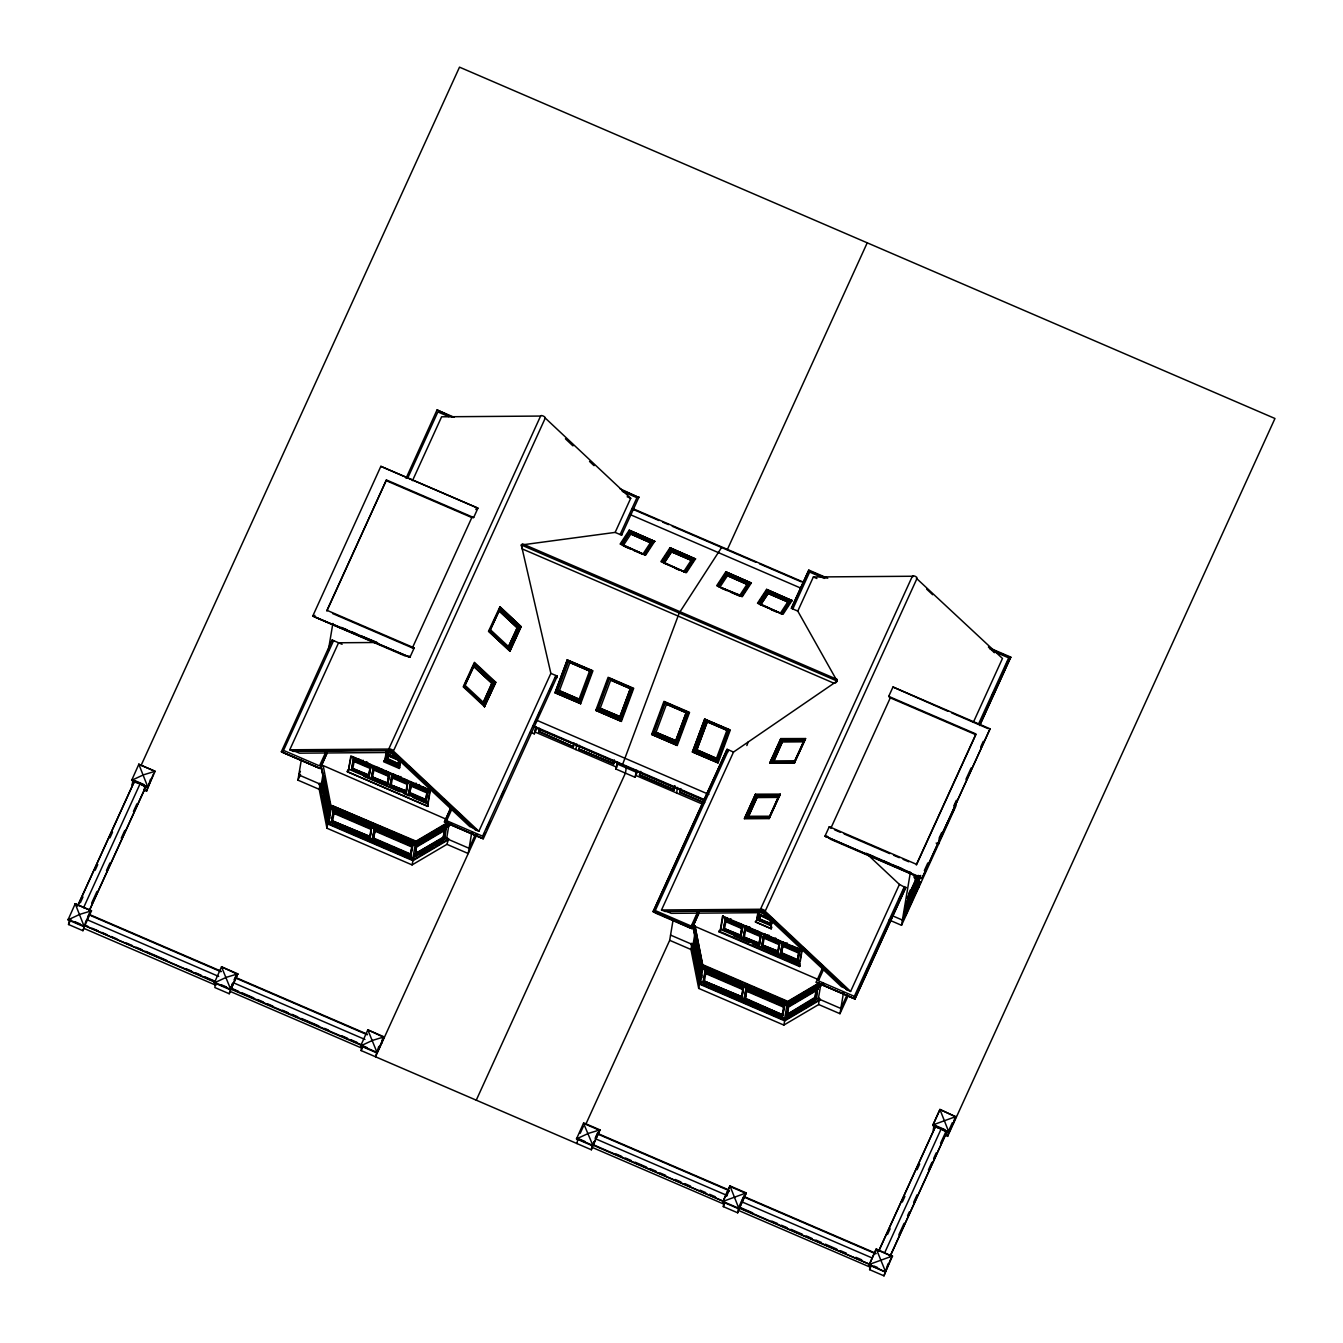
<?xml version="1.0" encoding="UTF-8"?>
<svg xmlns="http://www.w3.org/2000/svg" width="1343" height="1343" viewBox="0 0 1343 1343"><rect width="100%" height="100%" fill="white"/><g stroke="black" fill="none" stroke-linecap="round" stroke-linejoin="round"><path stroke-width="1.5" d="M68.04 919.837L79.942 914.314L91.492 910.806L75.208 903.789L91.492 910.806L84.324 926.855L68.04 919.837L75.208 903.789L84.324 926.855M215.887 985.242L83.971 928.416L82.93 930.699L68.543 924.504L69.4 919.351M82.93 930.699L86.137 920.408M89.477 915.255L90.048 911.83L87.698 916.967M131.664 780.333L143.55 774.81L155.117 771.302L138.833 764.285L155.117 771.302L147.948 787.351L131.664 780.333L138.833 764.285L147.948 787.351M133.024 779.847L132.151 784.984L133.729 781.559M77.676 906.055L134.266 781.66L140.058 783.842L145.682 787.132L89.192 911.024M145.682 787.132L144.725 786.729L144.154 790.154L146.555 791.195L150.534 779.175M153.387 774.038L146.555 791.195M214.343 982.875L226.245 977.351L237.795 973.843L230.627 989.892L214.343 982.875L221.511 966.826L237.795 973.843L230.627 989.892M215.703 982.388L214.846 987.541L229.233 993.736L230.274 991.453L362.19 1048.279L361.149 1050.579L591.39 1149.776L593.002 1144.051M229.233 993.736L232.44 983.445M232.44 984.066L230.425 988.935L362.341 1045.761M235.78 978.292L236.351 974.867L234.001 980.004M281.358 751.744L320.205 768.498L281.358 751.744L332.141 640.007L342.096 644.287M283.423 751.006L283.155 752.634L319.13 768.146M312.768 616.051L409.934 657.281L414.215 647.897L326.97 610.31L386.415 479.955L473.659 517.542L477.94 508.158L380.858 466.34L312.768 616.051L409.934 657.281M314.833 615.295L314.564 616.941L405.082 655.955M446.699 838.082L448.612 838.905L446.934 844.344L412.083 864.909L326.953 828.228L319.214 789.315L297.928 780.149L301.47 759.03M328.196 651.321L332.863 623.454M332.141 640.007L333.484 641.215M448.478 839.728L412.972 860.678L327.205 823.729L319.332 784.094L321.38 784.094L322.958 774.626M319.214 789.315L320.188 783.573L321.246 783.389L328.867 821.765L412.956 857.992L447.32 837.713L447.891 838.603M321.246 783.389L321.296 784.614L320.087 784.094M320.205 768.498L327.188 752.802L320.305 767.894M324.183 780.149L323.277 785.605L329.774 818.323L328.498 818.542L322.001 785.823L323.512 776.741M324.334 780.954L323.462 786.125L324.553 782.6M380.858 466.34L477.94 508.158M329.337 806.018L320.792 764.553M451.869 824.065L415.692 845.418L329.304 808.184L415.742 845.116L451.919 823.779M327.205 823.729L319.466 783.271M329.723 807.596L415.709 844.646L451.433 823.561M326.953 828.228L327.776 823.293M328.498 818.542L330.009 809.476L322.018 769.22M328.783 822.285L331.083 808.503M326.853 611.065L386.415 479.955M412.721 846.006L410.689 856.213L331.385 822.05L332.896 812.968L371.356 829.538L369.829 838.62L371.272 832.022M372.515 824.602L371.474 828.799L333.03 812.23L333.534 809.174M331.385 822.05L333.114 813.64M332.678 820.993L369.862 836.471L332.678 820.993L334.122 812.381M334.323 811.172L341.592 813.757L334.323 811.172L334.659 809.225M347.249 771.654L427.829 806.371L347.249 771.654L347.652 770.362L348.995 769.304L428.148 803.399L427.829 806.371M341.391 814.211L341.928 811.81M350.976 757.469L348.273 771.268L350.842 755.891L429.995 790.003L427.427 805.38M342.129 814.529L348.794 816.863L342.129 814.529L342.448 812.582M351.53 769.589L352.957 761.045L370.349 768.532L368.905 777.077L351.53 769.589L353.192 761.615M353.091 760.306L353.612 759.148L370.987 766.652L370.467 767.793L353.091 760.306L353.595 757.284M369.98 768.867L368.754 775.398L352.806 768.532L354.384 759.987M354.77 757.62C352.739 759.315 359.454 762.22 358.396 759.181M348.592 817.316L349.13 814.916M359.152 759.265L358.715 761.112L359.118 759.483M349.331 817.635L356.516 820.187L349.331 817.635L349.851 815.235M362.375 760.893L361.972 762.522L358.917 760.658M363.13 760.256L362.694 762.824L363.097 761.196M356.298 820.64L356.634 818.693M366.387 761.666L365.951 764.234L362.912 762.371M357.037 820.959L363.701 823.293L357.037 820.959L357.372 819.012M367.109 761.985L366.673 764.553L370.517 765.644M368.754 775.398L370.097 767.306M370.299 766.114L370.5 764.939L367.126 762.69M370.467 767.793L370.97 764.771M368.905 777.077L370.869 767.39L370.349 768.532M363.5 823.746L363.819 821.798M371.323 778.117L373.27 768.431L371.323 778.117L387.489 785.084L389.453 775.398L387.489 785.084M372.867 768.817L373.388 767.676L389.571 774.659L389.05 775.801L372.867 768.817L373.371 765.812M364.238 824.065L371.507 826.65L364.238 824.065L364.776 821.647M388.899 774.861L387.338 783.405L372.599 777.06L374.16 768.515M454.085 417.27L437.063 409.917L452.104 417.052M377.92 767.34L377.484 769.203L377.887 767.575M369.661 836.924L371.306 827.859L367.411 826.717M371.306 827.103L371.843 824.703M371.474 828.799L371.994 825.744M381.63 768.935L381.177 770.798L381.597 769.17M400.634 759.97L399.442 768.532L383.611 761.716L385.273 759.601L386.566 751.828M384.652 761.347L386.381 751.039L393.566 754.145M378.122 831.082L374.277 829.437L372.229 839.644L373.975 831.25M373.874 829.823L374.395 828.681L412.855 845.251L412.335 846.392L373.874 829.823L374.395 826.768M411.579 848.894L410.505 854.517L373.539 838.586L375.184 829.521M389.285 755.505L399.543 759.937L398.518 764.906L386.532 759.735L388.043 750.787M373.539 838.586L374.898 831.25M388.547 754.9L387.909 758.694L398.065 763.613L387.707 759.148L388.328 755.37M388.48 754.497L399.056 758.493L388.48 754.497L389.117 750.703M385.978 771.05L385.559 772.678L389.151 773.686M387.338 783.405L388.681 775.314M388.933 774.139L389.134 772.964L385.76 771.52M389.05 775.801L389.554 772.779M382.235 831.821L375.167 828.765L382.235 831.821L382.57 829.873M407.466 786.83L406.073 793.092L389.906 786.125L391.971 775.683L408.154 782.667L407.634 783.808L391.451 776.825L391.955 773.82M389.906 786.125L391.854 776.439M389.638 834.456L382.973 832.14L383.51 829.722M391.182 785.067L406.123 790.96L391.182 785.067L392.744 776.523M398.065 763.613L398.703 759.836M398.518 764.906L399.61 759.55L387.64 754.397L387.254 755.454L399.24 760.608M396.924 776.321C395.396 775.818 404.713 779.964 396.94 777.043M399.039 767.541L400.432 759.181M399.861 767.256L384.031 760.44M389.436 834.926L389.755 832.962M397.159 838.25C399.526 833.885 394.221 841.708 390.175 835.228L390.494 833.281M400.869 776.523L400.449 779.091L400.852 777.463M403.672 779.225L403.471 780.401L400.65 778.638M407.517 782.146L407.718 780.971L404.344 779.528L404.142 780.686L404.562 779.058M360.646 1045.912L372.548 1040.389L384.098 1036.88L376.93 1052.929L360.646 1045.912L367.814 1029.863L384.098 1036.88L376.93 1052.929M361.149 1050.579L362.006 1045.425L367.394 1047.741M397.897 838.569L404.562 840.886L397.897 838.569L398.216 836.605M405.922 791.413L407.483 782.868M406.073 793.092L407.517 784.547L391.333 777.58M407.634 783.808L408.138 780.787M408.49 794.133L410.438 784.446L408.49 794.133L425.865 801.62L427.813 791.934M427.93 789.315L427.427 792.32L410.035 784.832L410.538 781.827M409.766 793.075L411.327 784.53L409.766 793.075L425.697 799.941L427.259 791.396M411.512 782.616C410.018 782.079 420.628 786.88 411.529 783.322M404.344 841.339L404.679 839.392M412.687 842.296L412.15 844.713L405.082 841.658L405.418 839.711M405.082 841.658L405.62 839.257M416.095 783.087C413.493 785.756 420.997 788.979 419.352 784.497M420.057 785.739C418.059 787.401 424.354 790.12 423.314 787.149M410.505 854.517L411.948 845.905L400.852 841.138M412.15 844.713L412.486 842.749M410.689 856.213L412.2 847.148L373.757 830.578M412.335 846.392L412.838 843.337M381.798 1043.058L382.654 1037.904M415.172 844.73L412.872 858.513L340.249 827.221M412.083 864.909L413.107 859.873L448.612 838.905M329.942 807.311L415.726 844.26L416.011 842.481M415.709 844.646L451.466 823.41M416.145 843.421L449.771 823.729M415.507 849.431L416.112 845.805L415.306 855.944L444.6 838.653L446.128 829.571L416.817 846.862M415.625 850.371L416.481 845.2M415.608 852.52L416.766 845.62M416.968 844.428L417.287 842.464M446.766 825.777L446.245 828.832L416.934 846.124L417.455 843.068M425.697 799.941L427.057 791.85M425.865 801.62L427.947 791.178L410.555 783.691L410.035 784.832M430.465 789.6L428.048 804.004L412.972 797.507M423.935 838.552L423.33 840.063M424.623 838.15L424.019 839.677M430.65 834.003L430.599 836.37L430.918 834.423M431.607 834.02L431.002 835.547M437.633 829.873L437.583 832.257L437.919 830.31M438.59 829.907L437.986 831.418M867.763 854.702L899.424 884.416L850.606 991.453L847.08 989.942L762.74 910.772C755.488 905.971 770.563 912.3 762.74 910.772L665.037 911.494L661.511 909.983L733.513 752.063L837.125 681.052L521.319 544.973L522.226 548.901L833.969 683.218C836.202 683.956 839.14 678.836 835.934 678.92L522.494 543.831L521.319 544.973L550.865 673.363L557.295 676.133L483.295 838.754L444.449 822.017L450.576 808.217M442.989 837.31L415.037 853.812L443.274 837.747L444.432 828.698M443.274 837.747L444.718 829.135M446.514 821.261L446.245 822.906L482.221 838.418L484.806 832.727M444.6 838.653L445.423 828.497M446.615 838.603L448.915 824.837M471.762 832.391L468.22 853.527L446.934 844.344M482.221 838.418L482.49 836.773M483.295 838.754L444.55 821.429M530.435 732.204L534.262 733.849L535.975 726.798L535.102 732.036L616.655 767.155L615.816 768.985L635.004 777.261L637.287 772.242M574.065 743.015L573.444 746.742L538.761 731.801L539.349 728.259M538.761 731.801L539.92 728.745M575.878 749.595L576.818 744.005M579.488 745.348L578.867 749.075L613.55 764.016L614.355 760.02M620.08 488.785L638.915 497.531L621.876 490.195M614.154 760.491L613.55 764.016L613.751 760.558M615.816 768.985L617.528 761.934M616.655 767.155L617.226 763.68M622.413 764.939L679.222 613.012L721.577 547.508M626.274 767.894L625.402 773.132L476.261 1100.169M635.004 777.261L636.716 770.211L635.827 775.431L702.557 804.172M576.5 1138.914L588.402 1133.391L599.952 1129.883L592.783 1145.932L576.5 1138.914L583.668 1122.866L599.952 1129.883L592.783 1145.932M577.003 1143.581L577.859 1138.428M640.091 771.654L639.486 775.196L674.169 790.137L639.486 775.196L640.779 771.402M583.584 1123.386L592.867 1145.411L576.583 1138.394M591.39 1149.776L592.246 1144.622M728.544 749.914L655.266 910.571L691.259 926.082L697.504 912.35L698.948 912.971L691.964 928.668L653.202 911.326L727.1 749.293L733.513 752.063M675.009 785.957L674.169 790.137L674.522 785.806M676.603 792.991L677.543 787.401M702.725 802.442L679.608 792.471L680.229 788.761M679.608 792.471L680.901 788.559M585.85 1124.175L669.687 940.318L673.212 919.2M691.158 926.67L690.873 928.315L654.897 912.82M691.964 928.668L698.948 912.971M692.484 925.109L694.935 925.763L702.674 964.66L787.821 1001.358L819.18 982.841M820.674 985.007L818.441 998.269L820.237 999.914L784.715 1020.865L698.948 983.899L691.209 943.441L693.139 944.263M693.827 927.845L694.13 926.049L696.883 939.932M690.974 949.501L691.93 943.743L692.988 943.575L700.61 981.934L784.715 1018.162L819.079 997.899L818.693 1004.53L783.842 1025.078L698.696 988.398L690.974 949.501L669.687 940.318M819.079 983.445L787.72 1001.945L702.574 965.264L694.935 925.763M692.988 943.575L693.038 944.784L695.036 932.898M693.374 927.358L701.768 969.646L700.24 978.711L693.743 945.992L695.271 936.927M701.533 978.493L695.036 945.774L696.245 938.522M701.936 977.419L695.221 946.311L696.379 939.412M701.55 975.471L695.741 946.211L696.312 942.769M823.679 983.949L787.451 1005.588L701.096 968.068L787.502 1005.286L823.679 983.949L787.468 1004.816L701.516 967.631M698.948 983.899L691.209 943.441M701.482 967.783L700.425 957.76M698.696 988.398L699.518 983.479L782.768 1019.337M700.526 982.455L703.144 966.775M782.432 1016.382L784.48 1006.176L782.432 1016.382L703.144 982.22L704.655 973.155L743.099 989.724L741.588 998.789L743.317 990.395M704.773 972.399L705.31 971.258L743.753 987.827L743.233 988.968L704.773 972.399L705.293 969.344M703.144 982.22L704.874 973.826M704.437 981.162L741.621 996.64L704.437 981.162L705.881 972.55M706.082 971.342L713.351 973.927L706.082 971.342L706.401 969.394M718.992 931.824L720.755 929.474L799.908 963.586L799.589 966.54L718.992 931.824L719.412 930.548M720.033 931.454L722.601 916.077L801.754 950.173L799.169 965.55M713.15 974.397L713.469 972.45M720.654 930.078L723.071 915.674M720.553 977.033L713.888 974.716L714.207 972.752M740.664 937.263L742.612 927.56L740.664 937.263L723.289 929.759L725.354 919.334L742.746 926.821L742.226 927.963L724.834 920.475L725.338 917.454M723.289 929.759L725.237 920.073M742.058 927.023L740.497 935.567L724.565 928.701L726.127 920.156M720.335 977.486L720.671 975.538M730.894 918.713C728.191 920.979 734.705 923.783 733.916 921.516M721.073 977.805L728.259 980.356L721.073 977.805L721.409 975.857M728.057 980.81L728.594 978.409M738.113 922.775C739.137 925.713 733.479 923.061 734.638 921.835L737.911 923.245M735.779 981.515L735.259 983.915L728.796 981.129L729.115 979.181M738.633 923.548C738.012 925.277 739.288 921.533 742.259 925.109L742.058 926.284L742.461 924.655M740.497 935.567L741.856 927.476M742.226 927.963L742.729 924.941M735.259 983.915L735.578 981.968M760.91 937.28L759.248 945.271L743.065 938.287L745.147 927.862L761.33 934.829L760.809 935.97L744.626 929.003L745.13 925.982M743.065 938.287L745.029 928.601M735.981 984.234L743.267 986.82L735.981 984.234L736.518 981.834M760.642 935.03L759.08 943.575L744.358 937.229L745.701 929.138M746.255 926.284C744.341 928.265 751.476 931.085 749.663 926.804M837.125 681.052L797.792 611.099L791.38 608.329L808.822 570.104L827.741 578.245M749.444 928.92L749.629 927.744M741.42 997.094L742.847 988.482L735.46 985.292M743.048 987.273L743.384 985.326M743.233 988.968L743.737 985.913M754.011 929.625C751.946 931.186 757.855 933.536 756.848 931.404L753.809 930.095M755.37 921.886L771.201 928.718L755.37 921.886L757.016 919.77L771.419 925.965L771.52 928.03M756.394 921.516L757.805 913.156M756.932 920.375L758.325 912.015M746.658 985.796L746.154 988.868L784.597 1005.42L784.077 1006.578L745.634 990.009L746.137 986.937M783.959 1007.317L745.499 990.748L743.988 999.813L746.02 989.606M746.926 989.69L745.499 998.302L782.264 1014.704L745.281 998.772L746.725 990.16L765.208 998.118M746.926 988.952C740.614 982.74 765.695 998.52 747.128 988.498M770.278 925.075L770.983 920.794L759.315 914.936L771.302 920.106L770.58 924.387L758.291 919.921L759.55 912.401M756.848 932.109L757.049 930.934M759.45 919.334L760.289 915.087L759.45 919.334L770.026 923.329L759.668 918.864M759.08 943.575L760.44 935.483M759.248 945.271L760.675 936.726L744.492 929.742M760.809 935.97L761.313 932.949M753.994 991.99L754.531 989.59M761.649 946.295L763.613 936.608L761.649 946.295L777.832 953.261L779.494 945.287M763.21 937.011L763.731 935.87L779.914 942.836L779.393 943.978L763.21 937.011L763.714 933.989M761.716 992.678L761.196 995.096L754.732 992.309L755.27 989.909M762.942 945.237L777.882 951.129L762.942 945.237L764.285 937.145M764.839 934.292C763.16 937.733 769.992 935.953 768.028 936.927M722.803 1201.951L729.971 1185.903L746.255 1192.92L739.086 1208.969L722.803 1201.951L729.971 1185.903L739.086 1208.969M769.824 923.799L770.462 920.005M890.829 1258.693L883.996 1275.85L869.609 1269.655L870.65 1267.356L738.734 1210.53L737.693 1212.813L723.306 1206.618L724.162 1201.465M768.918 935.097C766.249 937.313 772.494 940.066 771.721 937.8L768.935 935.819M770.798 927.711L771.872 921.298M771.738 924.034L772.393 920.156M771.201 928.718L771.604 927.425M761.196 995.096L761.515 993.149M761.917 995.415L769.119 997.967L761.917 995.415L762.253 993.467M775.666 938.723L772.393 938.102L772.191 939.261L772.594 937.632M775.666 938.002L775.23 940.57L772.41 938.807M776.103 939.697C775.566 941.544 776.556 937.565 779.477 941.141L779.276 942.316M768.901 998.42L769.237 996.472M770.177 996.321L769.858 998.285L776.103 1001.525L769.64 998.739L769.975 996.791M777.664 951.583L779.225 943.038M777.832 953.261L779.779 943.575M779.393 943.978L779.897 940.956M780.233 954.302L782.197 944.616L780.233 954.302L797.624 961.789L799.572 952.103M781.794 945.019L782.314 943.877L799.689 951.364L799.169 952.506L781.794 945.019L782.298 941.997M737.693 1212.813L738.549 1207.659M798.682 953.58L797.457 960.111L781.525 953.245L782.868 945.153M783.523 942.098L783.07 943.961L783.473 942.333M781.525 953.245L782.751 946.714M776.103 1001.525L776.64 999.108M776.842 1001.828L784.111 1004.43L776.842 1001.828L777.161 999.88M787.132 942.954L786.696 945.522L783.288 943.491M791.077 945.606C792.101 948.544 786.444 945.875 787.619 944.649L790.876 946.06M782.264 1014.704L783.708 1006.092M783.909 1004.883L784.228 1002.936M784.077 1006.578L784.597 1003.506M795.795 947.638C793.831 949.619 801.284 952.607 799.438 948.259M713.905 988.213L784.631 1018.699L787.25 1003.02M783.842 1025.078L784.866 1020.042L699.082 983.093M793.092 999.511L787.77 1002.65L787.468 1004.446L701.701 967.48L699.737 957.576M787.468 1004.816L823.225 983.596M823.225 983.244L787.938 1004.06L700.693 966.473L787.854 1003.825L822.739 983.244M816.359 998.823L817.182 988.683L816.359 998.823L787.048 1016.114L786.964 1011.413M787.048 1016.114L788.576 1007.049L817.87 989.741M818.508 985.947L818.005 989.002L788.694 1006.293L789.197 1003.238M797.457 960.111L798.816 952.019M799.219 950.357L799.421 949.199M797.624 961.789L799.051 953.245L781.66 945.757M799.169 952.506L799.673 949.484M800.227 961.605L802.207 949.77L801.586 951.146L722.433 917.034M816.208 982.203L855.055 998.94L816.208 982.203L822.319 968.387M816.46 989.304L815.016 997.916L816.191 988.884M818.693 1004.53L839.979 1013.696L843.505 992.578M854.249 996.942L853.963 998.588L817.988 983.093M855.055 998.94L905.736 887.79L899.424 884.416M889.1 919.938L901.522 925.293L910.386 872.295M910.89 872.765L866.235 853.258M905.803 907.784L906.424 904.057M905.434 913.794L908.304 896.553M905.837 914.801L920.643 881.948L917.521 880.605L920.543 882.552L905.115 914.482L905.937 914.197M914.684 878.003L915.305 878.91L913.794 876.794M915.003 877.315L914.583 878.591M905.786 904.46L916.127 879.497M905.451 906.441L916.01 883.291L917.219 876.123M906.005 905.383L916.295 882.838L917.235 877.231M917.202 881.293L918.209 875.317M917.722 880.152L918.377 876.291M905.501 909.647L917.487 883.341L918.746 875.888M919.401 875.837L918.73 887.555M888.713 696.379L975.958 733.966L916.497 864.321L829.269 826.734L824.988 836.118L921.953 878.54L990.06 728.813L892.994 686.995L888.713 696.379L890.291 697.856L975.824 734.705L916.379 865.06M939.831 839.862L954.437 808.217L939.328 839.476L938.556 844.092L936.155 843.068M885.39 1272.006L869.19 1264.468L892.558 1255.957L885.39 1272.006L869.106 1264.988L876.274 1248.94L892.474 1256.477L878.003 1250.249M869.609 1269.655L870.465 1264.502M870.801 1264.837L738.986 1207.491M883.996 1275.85L887.992 1263.847M990.06 728.813L921.953 878.54M979.735 725.522L1010.759 657.113L989.942 648.149M932.73 1125.484L939.899 1109.436L956.098 1116.973L939.899 1109.436L949.014 1132.502L932.73 1125.484L939.815 1109.956M933.217 1130.135L934.09 1124.981L944.884 1129.631M890.258 1256.175L946.748 1132.283L941.124 1128.993L935.332 1126.811L878.742 1251.206M945.22 1135.305L947.621 1136.346L948.477 1131.192L952.388 1122.614M953.866 1122.614L954.739 1117.46M557.295 676.133L556.539 678.165L555.095 677.543M555.045 692.82L567.35 659.749L555.045 692.82L580.696 703.698L555.129 692.686M556.086 692.501L568.055 660.487L592.045 670.812L580.075 702.825L556.086 692.501L580.075 702.825M579.823 701.566L591.424 670.56L579.823 701.566L557.211 691.813L568.525 661.36M559.427 690.705L569.902 662.535L589.594 671.013L579.102 699.183L559.427 690.705L579.102 699.183M580.612 703.833L592.934 670.761L567.283 659.883M595.822 710.38L608.127 677.308L633.695 688.321L621.389 721.409L595.822 710.38L621.389 721.409M596.863 710.061L608.832 678.047L632.805 688.388L621.07 719.999L596.863 710.061L621.07 719.999M597.988 709.389L620.886 718.589L597.988 709.389L609.302 678.92M600.203 708.265L610.679 680.095L630.371 688.59L619.962 716.608L600.203 708.265L619.962 716.608M619.878 716.742L630.371 688.59M620.584 719.126L631.898 688.657M620.852 720.402L632.805 688.388M651.657 734.436L663.962 701.365L689.53 712.378L677.225 745.466L651.657 734.436L677.225 745.466M652.698 734.117L664.651 702.104L688.64 712.445L676.906 744.056L652.698 734.117L676.906 744.056M653.823 733.446L676.721 742.645L653.823 733.446L665.138 702.977M656.022 732.321L675.781 740.664L656.022 732.321L666.514 704.152L686.189 712.629L675.781 740.664L686.189 712.629M676.419 743.183L687.734 712.713M676.671 744.458L688.64 712.445M692.417 752.013L704.739 718.941L692.417 752.013L718.069 762.891L730.307 729.954L704.655 719.059M693.458 751.694L705.428 719.663L729.417 730.004L717.447 762.018L693.458 751.694L717.447 762.018M694.583 751.006L706.2 720.016L694.583 751.006L717.196 760.742L728.813 729.753L717.196 760.742M696.799 749.881L707.291 721.728L726.966 730.206L716.49 758.375L696.799 749.881L707.291 721.728M653.118 911.931L727.1 749.293M746.859 745.55L748.169 742.024M629.212 530.183L654.696 541.43L629.212 530.183L620.113 544.049L645.698 555.062L654.78 541.195M623.202 545.644L630.857 534.044L650.448 542.757L630.857 534.044M622.447 543.949L630.085 532.013L652.698 541.749L645.043 553.685M644.892 554.894L621.188 543.881L629.833 530.804L653.806 541.128L644.892 554.894L622.766 545.359M669.989 547.743L695.473 558.99L669.989 547.743L660.89 561.609L686.458 572.622L695.556 558.772M670.51 550.479L670.862 549.572L693.458 559.326L693.106 560.216L670.51 550.479L663.224 561.508M671.534 551.839L691.225 560.316L671.534 551.839L663.878 563.439L671.634 551.62M685.669 572.471L661.948 561.458L670.593 548.364L694.583 558.705L685.669 572.471L663.526 562.918M719.798 587.277L727.453 575.677L747.061 584.373L727.453 575.677M725.824 571.799L751.291 583.047L725.824 571.799L716.726 585.666L742.293 596.678L751.392 582.828M726.328 574.535L726.697 573.629L749.293 583.366L748.941 584.272L726.328 574.535L719.042 585.565M741.504 596.51L750.418 582.761L726.429 572.42L717.515 586.186L741.772 595.839M758.56 603.074L767.206 589.997L758.56 603.074L782.281 614.087L760.138 604.551M766.584 589.376L792.068 600.623L766.584 589.376L757.502 603.225L783.07 614.255L792.169 600.388M767.105 592.112L767.457 591.205L790.07 600.942L789.718 601.849L767.105 592.112L759.819 603.141M768.146 593.472L787.821 601.949L768.146 593.472L760.474 605.072L768.23 593.237M593.959 1141.55L592.683 1144.454L724.498 1201.8L592.599 1144.975M68.543 924.504L70.894 919.351M141.032 765.544L459.507 67.15L1274.96 418.496L947.621 1136.346M77.76 905.535L134.266 781.66M80.379 902.664L82.981 896.939M95.152 870.264L97.754 864.539M109.925 837.864L112.527 832.14M83.568 907.717L140.058 783.842M91.71 902.983L96.931 891.551M106.483 870.583L109.958 862.961M121.256 838.183L124.731 830.562M133.427 811.491L136.902 803.869M89.276 910.504L145.766 786.612M406.039 478.343L437.063 409.917M333.584 640.628L283.524 750.401L319.5 765.896L325.761 752.181M407.668 478.158L437.868 411.915L448.881 416.666M550.865 673.363L478.863 831.283L475.338 829.756L390.998 750.586C383.611 745.734 398.854 752.147 390.998 750.586L293.278 751.325L289.752 749.797L338.57 642.777L374.999 642.491M412.486 480.66L441.612 416.8L540.591 416.061L388.748 749.058L289.752 749.797M293.278 751.325L370.517 750.066M300.412 771.386L298.801 774.928L319.382 783.792M297.928 780.149L300.513 774.508M331.822 623.824L377.014 642.474M333.03 812.23L333.551 811.088L371.994 827.657M352.806 768.532L368.956 774.945M332.56 613.516L412.385 647.914L471.829 517.559L473.659 517.542M408.473 657.298L409.095 655.921M475.842 509.551L476.48 508.174M362.409 760.658L358.917 759.937M372.599 777.06L387.539 782.952M386.532 759.735L398.837 764.217M390.998 750.586L405.636 763.361M397.175 775.65L400.214 776.942M382.973 832.14L388.026 833.768M390.175 835.228L397.36 837.78M484.638 706.754L463.217 686.81L474.381 662.334L495.802 682.278L484.437 706.72L495.802 682.278M488.567 631.227L499.932 606.801L521.134 626.711L509.987 651.187L488.567 631.227L509.987 651.187M463.906 686.491L474.65 663.408L463.906 686.491L484.571 705.73L495.114 682.597L474.448 663.358M489.456 630.958L499.999 607.825L520.463 627.03L509.904 650.163L488.852 630.824L509.904 650.163M419.369 785.202L415.86 784.48M464.611 686.155L474.532 664.432L494.19 682.899L484.286 704.622L463.805 685.988L484.286 704.622M508.678 646.755L490.363 629.716L499.008 610.763L517.324 627.802L508.477 646.722L517.105 627.769L499.008 610.763M473.861 666.38L465.014 685.299L483.329 702.339L491.974 683.386L473.659 666.346L491.974 683.386M499.21 610.813L490.363 629.716M423.851 788.626L424.035 787.451L427.46 790.188M491.773 683.335L483.329 702.339M483.48 704.454L493.385 682.731M508.812 648.887L518.734 627.147L499.462 608.765L519.137 627.231L509.232 648.971L489.154 630.421M509.299 650.029L519.842 626.896M509.769 651.137L520.933 626.661M444.449 822.017L450.476 808.822M452.087 808.671L446.615 820.674L482.59 836.169L555.851 675.512M475.338 829.756L468.036 821.933M378.743 1046.482L375.536 1056.773L476.899 834.49M475.54 834.154L469.093 848.289L448.528 839.442M524.19 544.603L615.144 532.399L630.706 498.287L545.275 418.076L393.415 751.073L478.863 831.283M620.13 534.548L636.951 497.682L622.262 491.37M486.535 828.95L489.994 821.379M501.208 796.752L503.793 791.077M534.883 722.92L540.071 711.555M549.556 690.722L552.158 685.048M615.144 532.399L621.574 535.169L639.016 496.944M534.262 733.849L536.562 728.829M727.302 549.673L867.225 242.831M791.38 608.329L808.822 570.104M792.823 608.95L809.628 572.084L824.3 578.413M797.792 611.099L813.354 576.986L912.35 576.248L760.491 909.245L661.511 909.983M580.21 1133.274L583.332 1126.424M595.385 1137.773L597.736 1132.619M694.784 919.737L697.135 914.6M744.324 818.642L755.488 794.183L780.249 794.116L769.086 818.592L744.509 818.777L755.488 794.183M769.673 763.076L780.837 738.6L805.599 738.549L794.435 763.009L769.673 763.076L794.435 763.009M769.858 763.193L780.837 738.6M755.622 794.838L745.264 818.105L768.951 817.921L779.511 794.804L755.622 794.838L779.511 794.804M770.412 762.404L794.67 762.606L770.412 762.404L780.954 739.271L805.229 739.473L780.954 739.271M769.573 817.736L746.036 817.4L755.941 795.66L779.477 796.013L755.941 795.66M770.983 762.774L781.525 739.657M782.046 740.597L772.124 762.337L781.66 740.346L804.826 740.429L781.66 740.346M746.792 817.904L756.697 796.181M748.32 816.51L769.489 816.494L748.32 816.51L756.965 797.557L777.95 797.406M782.314 741.991L773.853 761.061L782.314 741.991L803.299 741.823M748.504 816.645L756.965 797.557M779.309 794.67L768.951 817.921M794.116 762.22L804.658 739.086M771.755 762.085L794.536 761.901L804.457 740.178M794.25 762.891L805.599 738.549M726.328 918.965L726.529 917.789L729.954 920.526M724.565 928.701L740.715 935.114M713.888 974.716L718.925 976.344M746.305 926.066L749.663 927.526M744.358 937.229L759.299 943.122M728.796 981.129L735.46 983.462M758.291 919.921L770.58 924.387M762.74 910.772L700.324 910.554M764.889 934.073L768.011 936.205M770.983 920.794L771.369 919.72L759.383 914.566L771.05 920.408M768.263 935.534L764.671 934.527M745.634 990.009L746.154 988.868M754.732 992.309L761.397 994.643M826.247 837.293L826.885 835.917M890.291 697.856L830.847 828.211L829.269 826.734M787.132 943.659L783.271 942.786M795.828 947.403L799.454 948.964M799.589 966.54L799.992 965.264M823.847 968.84L818.374 980.843L854.349 996.355L904.41 886.565M726.513 1196.311L728.863 1191.174M723.306 1206.618L724.347 1204.318L592.431 1147.493M739.338 1205.947L744.039 1195.656M847.08 989.942L830.83 973.692M847.299 994.324L840.852 1008.475L820.288 999.612M839.979 1013.696L847.702 996.741M973.356 722.299L1002.466 658.456L916.396 578.296M978.493 724.112L1008.694 657.869L994.021 651.54M865.194 973.977L867.779 968.303M898.853 900.163L904.024 888.814M991.923 696.06L993.652 692.283M1004.866 667.672L1007.451 661.998M855.155 998.336L905.837 887.186M979.836 724.935L1010.759 657.113M908.724 893.599L910.436 889.838M907.499 897.712L916.06 878.926M907.364 898.45L917.739 875.888M917.571 876.861L908.153 897.527L906.945 897.006M917.957 880.387L919.686 876.61M918.142 881.058L920.71 875.435M918.411 881.814L904.326 912.686L905.535 913.206M918.629 881.26L920.643 877.063M924.337 870.583L927.812 862.978M939.076 838.267L941.678 832.559M953.815 805.951L956.417 800.243M965.953 779.326L971.157 767.927M980.692 747.01L983.277 741.319M907.918 908.355L902.395 920.056L891.752 915.473M909.564 904.712L918.679 884.735M954.52 805.766L956.636 801.133L955.763 806.354L901.522 925.293M869.106 1264.988L876.274 1248.94L885.473 1271.485M878.826 1250.686L935.332 1126.811M887.522 1234.469L890.14 1228.744M902.295 1202.069L904.913 1196.344M917.084 1169.669L919.686 1163.945M884.634 1252.868L941.124 1128.993M898.853 1234.788L904.074 1223.355M907.549 1215.734L909.295 1211.923M913.626 1202.388L917.118 1194.766M928.416 1169.988L931.891 1162.366M933.62 1158.556L936.239 1152.831M940.57 1143.313L945.791 1131.88L946.748 1132.283M889.586 1257.283L946.832 1131.763M949.014 1132.502L956.182 1116.453L932.814 1124.964L949.098 1131.981M742.36 1199.97L743.988 1196.512L875.905 1253.338M568.055 660.487L592.045 670.812M569.902 662.535L589.594 671.013M557.211 691.813L580.109 701.029M608.832 678.047L632.587 688.774M610.679 680.095L630.287 688.707M664.651 702.104L688.422 712.831M705.428 719.663L729.417 730.004M726.899 730.34L707.207 721.862M716.49 758.375L696.866 749.747M621.574 535.169L622.128 534.329L620.684 533.708M621.759 544.62L630.085 532.013M650.549 542.522L642.793 554.357L633.846 550.496M644.371 554.357L652.698 541.749M662.535 562.18L670.862 549.572M683.57 571.917L691.309 560.098M685.131 571.933L693.458 559.326M718.371 586.236L726.697 573.629M747.144 584.155L739.389 595.973L730.441 592.129M740.967 595.99L749.293 583.366M759.131 603.813L767.457 591.205M780.165 613.55L787.921 601.714M781.744 613.55L790.07 600.942M782.281 614.087L791.178 600.321L766.937 590.668M447.42 822.671L416.061 841.171L330.814 805.095L323.193 765.594L447.001 819.566M447.32 823.276L415.961 841.776L332.711 805.901M419.57 840.382L430.213 834.087M435.552 830.948L447.974 823.612M415.726 844.26L449.72 824.098M418.512 844.596L422.004 842.531M434.225 835.312L442.972 830.159M443.912 837.579L414.601 854.87L415.306 855.944M419.973 854.333L432.396 846.997M435.955 844.898L443.056 840.701M796.651 997.413L800.193 995.314M803.752 993.216L816.175 985.88M792.001 1003.741L788.509 1005.806L787.065 1014.418L814.748 997.496M811.222 992.393L814.714 990.345M786.36 1015.039L815.671 997.748M784.631 1018.699L814.815 1000.871M784.665 1020.16L820.372 999.091M322.001 785.823L323.277 785.605M330.143 808.721L331.419 808.503M330.009 809.476L331.301 809.258M693.743 945.992L695.036 945.774M376.712 643.163L377.987 643.163L360.713 635.709M412.385 647.914L414.215 647.897M773.669 760.944L794.653 760.776M746.036 817.4L768.817 817.232M544.637 418.126C547.155 417.572 540.742 414.232 540.591 416.061M495.114 682.597L484.571 705.73M808.721 570.691L825.744 578.027M989.841 648.736L1010.658 657.701M627.181 496.759L630.706 498.287M813.354 576.986L816.88 578.497M632.519 508.493L803.232 582.056M632.419 509.081L658.977 520.53M662.77 522.158L668.461 524.609M672.255 526.255L755.723 562.213M759.517 563.842L801.234 581.821M629.632 514.352L800.68 588.066M629.733 532.919L652.329 542.656M791.934 607.489L793.377 608.11M719.361 586.975L739.657 595.721M624.898 546.651L630.27 548.951M674.622 568.072L679.978 570.389M721.493 588.268L726.865 590.584M771.218 609.688L776.59 612.005M947.856 711.27L892.994 686.995M951.683 712.915L988.045 728.594M386.297 480.693L471.829 517.559M666.43 704.286L686.122 712.764M726.345 751.341L727.788 751.946M694.885 750.468L717.498 760.222M692.501 751.879L718.069 762.891M834.641 829.856L840.349 832.307M844.143 833.953L889.771 853.611M893.565 855.239L899.273 857.69M903.067 859.335L908.775 861.786M896.956 866.504L902.714 868.988M341.508 627.45L347.266 629.917M351.111 631.579L356.869 634.064M868.652 854.568L874.411 857.052M884.013 861.182L889.771 863.667M893.615 865.328L899.374 867.796M824.988 836.118L922.053 877.936M920.878 878.188L830.343 839.174L828.027 837.008M916.295 882.838L917.487 883.341M535.907 719.898L708.852 794.418M533.188 725.841L704.252 799.555M533.087 726.445L704.152 800.143M535.337 727.537L704.504 800.411M904.309 887.169L905.736 887.79M616.689 763.764L635.877 772.04M539.466 731.398L573.444 746.742M613.315 763.21L578.867 749.075L613.768 763.563M640.208 774.793L673.934 789.331M680.313 792.085L704.672 802.577M761.716 912.77L765.325 914.314M770.815 918.679L760.239 914.667L770.597 919.132M387.321 755.085L399.291 760.239M385.273 759.601L399.66 765.795M354.602 757.838L358.228 759.399M366.908 763.143L370.534 764.704M378.39 768.095L381.412 769.405M385.794 771.285L389.168 772.745M404.377 779.293L407.752 780.753M415.91 784.262L419.167 785.655M746.087 926.519L749.461 927.979M753.843 929.86L756.881 931.169M772.426 937.867L775.465 939.177M783.305 942.568L786.931 944.112M791.631 946.144L794.905 947.554M795.627 947.873L799.236 949.417M354.569 758.073L358.178 759.634M377.668 768.028C373.337 764.62 372.834 768.179 377.685 768.733M381.378 769.623L378.34 768.314L378.155 769.489L381.395 770.345M419.855 786.192L423.112 787.602M350.691 756.864L429.827 790.977M404.361 780.233L407.735 781.693M738.65 924.269L742.259 925.831M732.187 923.077L737.408 925.327M354.166 760.44L359.488 762.723M379.481 771.352L385.005 773.719M398.065 779.36L403.588 781.727M411.126 784.984L416.431 787.267M419.973 788.794L425.295 791.077M733.009 923.665L740.077 926.72M372.75 769.573L388.933 776.539M409.917 785.588L427.292 793.075M724.716 921.214L742.091 928.718M763.076 937.75L779.259 944.733M325.661 752.785L327.088 753.389M697.403 912.955L698.847 913.576M409.984 792.622L425.916 799.488M781.727 952.791L797.658 959.657M352.051 768.448L369.426 775.935M371.843 776.976L388.009 783.943M390.427 784.984L406.61 791.95M409.011 792.991L426.386 800.478M723.81 928.617L741.185 936.105M743.586 937.145L759.769 944.112M762.169 945.153L778.352 952.12M780.753 953.161L798.145 960.648M363.97 776.405L399.778 791.816M403.555 793.444L409.195 795.879M733.849 935.752L748.924 942.249M752.684 943.877L797.91 963.367M719.093 931.219L799.891 965.852M293.597 750.636L299.472 753.171L390.88 752.483L469.765 826.549L475.64 829.067M666.816 911.444L671.231 913.341L762.623 912.669L841.524 986.719L847.399 989.254M321.178 765.359L322.37 765.879M694.851 926.351L818.743 979.752M822.185 983.63L823.628 984.251M653.202 911.326L692.065 928.063M670.56 935.097L691.125 943.961M818.357 998.789L819.566 999.293M319.332 784.094L321.665 792.588M337.865 808.805L364.557 820.304M368.368 821.95L374.093 824.401M377.903 826.046L383.611 828.513M387.422 830.159L393.146 832.626M396.957 834.255L414.114 841.658M705.814 967.329L732.489 978.829M736.3 980.474L742.024 982.942M745.835 984.587L751.56 987.038M755.37 988.683L761.078 991.151M764.906 992.796L787.77 1002.65M755.102 990.127L759.937 992.225M405.301 841.205L412.368 844.243M344.966 816.796L350.724 819.28M358.413 822.604L362.257 824.249M368.032 826.734L371.877 828.396M395.43 838.536L410.807 845.167M726.328 981.112L741.705 987.743M763.328 997.06L771.016 1000.367M774.861 1002.029L778.705 1003.691M341.525 815.57L352.605 820.338M382.369 833.164L387.909 835.547M391.619 837.142L397.159 839.543M726.21 981.313L729.904 982.908M776.304 1002.902L779.998 1004.497M373.74 838.133L410.723 854.064M331.906 820.909L370.366 837.478M372.75 838.502L411.21 855.071M703.665 981.078L742.108 997.648M744.509 998.672L782.952 1015.241M327.339 822.906L413.107 859.873M329.656 824.115L412.922 859.99M134.82 780.619L143.819 784.497M131.748 779.813L148.032 786.83M134.166 782.18L135.123 782.583M237.711 974.363L221.511 966.826L230.711 989.371L214.427 982.354M384.014 1037.4L367.814 1029.863L377.014 1052.408L360.73 1045.391M585.397 1124.175L599.868 1130.403M731.7 1187.212L746.171 1193.44M221.142 971.224L89.226 914.398L86.775 919.586L218.691 976.428M235.529 977.435L367.445 1034.261M727.688 1189.478L597.685 1133.475L595.234 1138.663L727.151 1195.505M91.055 915.741L221.041 971.744M235.445 977.956L367.344 1034.782M597.601 1133.996L729.518 1190.838M743.904 1197.033L875.804 1253.858M233.078 982.623L364.977 1039.465M741.537 1201.7L871.54 1257.703M84.542 924.974L88.369 926.62M92.197 928.282L97.921 930.749M101.749 932.395L107.49 934.862M111.318 936.507L117.042 938.975M126.611 943.105L132.336 945.573M136.163 947.218L141.905 949.686M145.715 951.331L166.75 960.396M185.871 968.639L191.613 971.107M195.423 972.752L201.165 975.219M204.992 976.881L216.458 981.817M232.759 988.834L238.5 991.319M242.328 992.964L253.793 997.899M257.621 999.545L263.346 1002.012M267.173 1003.674L272.914 1006.142M282.466 1010.255L288.208 1012.723M292.019 1014.368L297.76 1016.852M301.587 1018.498L318.795 1025.901M324.519 1028.385L328.347 1030.031M341.726 1035.789L347.468 1038.257M351.295 1039.902L357.02 1042.386M615.95 1153.939L621.691 1156.407M625.502 1158.052L631.244 1160.537M635.071 1162.182L646.537 1167.117M650.365 1168.763L656.089 1171.247M659.917 1172.892L665.658 1175.36M675.21 1179.473L680.951 1181.941M684.779 1183.603L690.503 1186.07M700.072 1190.183L705.797 1192.651M709.624 1194.296L715.366 1196.781M741.218 1207.911L752.701 1212.863M771.805 1221.089L777.547 1223.574M781.374 1225.219L787.099 1227.687M790.926 1229.332L802.392 1234.267M806.22 1235.929L811.961 1238.397M815.789 1240.042L821.513 1242.51M825.341 1244.155L836.807 1249.108M840.634 1250.753L846.375 1253.22M855.927 1257.333L861.669 1259.818M216.122 982.203L84.223 925.377L216.038 982.723M230.526 988.414L362.425 1045.24M74.805 921.667L80.194 924.001M221.108 984.704L226.497 987.038M579.656 1139.2L585.061 1141.533M874.058 1266.046L877.667 1267.607M738.902 1208.012L868.887 1264.015M68.124 919.317L84.408 926.334M780.249 794.116L769.086 818.592M912.871 576.785C910.923 574.401 917.521 576.567 917.101 578.229L765.174 911.259L850.606 991.453M926.636 589.09L932.663 594.731M988.398 647.041L994.408 652.698M565.437 438.808L572.957 445.876M589.527 461.421L594.042 465.668M499.932 606.801L521.134 626.711M499.999 607.825L520.463 627.03M489.557 630.505L509.232 648.971M767.575 914.331L785.655 931.287M790.171 935.534L797.692 942.601M802.207 946.832L823.293 966.624M474.532 664.432L494.19 682.899M408.692 766.215L416.296 773.367M419.335 776.22L439.127 794.787M443.694 799.068L461.942 816.225M817.299 987.928L818.005 989.002M788.005 1005.219L788.694 1006.293M445.557 827.758L446.245 828.832M416.246 845.049L416.934 846.124M697.672 943.894L699.636 953.799M694.213 929.826L696.194 939.731M696.967 943.693L698.948 953.614M693.978 929.725L701.885 968.891M692.552 924.723L701.046 968.37M694.23 950.743L695.019 954.705M696.983 964.61L697.772 968.572M698.561 972.55L700.139 980.474M693.022 950.71L696.262 967.094M697.084 971.19L699.115 981.431M325.526 781.727L326.315 785.689M329.455 801.553L330.244 805.515M323.646 775.599L329.74 806.673M321.128 766.903L329.304 808.184M323.982 786.041L329.79 815.302M323.663 796.517L324.435 800.478M327.591 816.343L328.38 820.304M322.488 796.684L326.953 819.196M329.018 805.934L416.179 843.891L329.018 805.934M382.05 769.908C380.774 771.05 386.113 773.35 385.088 771.218L382.05 769.908M393.096 774.122C392.744 778.269 400.567 776.372 393.096 774.122M750.099 928.5C748.806 929.625 754.162 931.924 753.138 929.792L750.099 928.5M757.721 931.236C755.605 932.831 761.917 935.316 760.893 933.133L757.721 931.236M791.816 945.908C791.413 950.005 799.051 948.108 791.816 945.908M746.255 1192.92L739.17 1208.448L722.887 1201.431L746.255 1192.92"/></g></svg>
